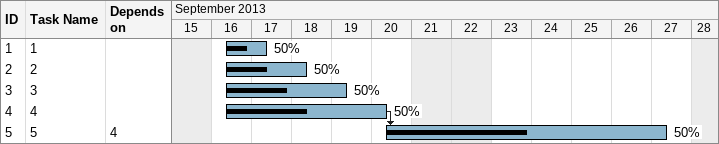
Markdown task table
| ID | Task | Start | Finish | Predecessors | % complete |
|---|---|---|---|---|---|
| 1 | 1 | 2013-09-16 | 2013-09-17 |  | 50 |
| 2 | 2 | 2013-09-16 | 2013-09-18 |  | 50 |
| 3 | 3 | 2013-09-16 | 2013-09-19 |  | 50 |
| 4 | 4 | 2013-09-16 | 2013-09-20 |  | 50 |
| 5 | 5 | 2013-09-20 | 2013-09-27 | 4 | 50 |
